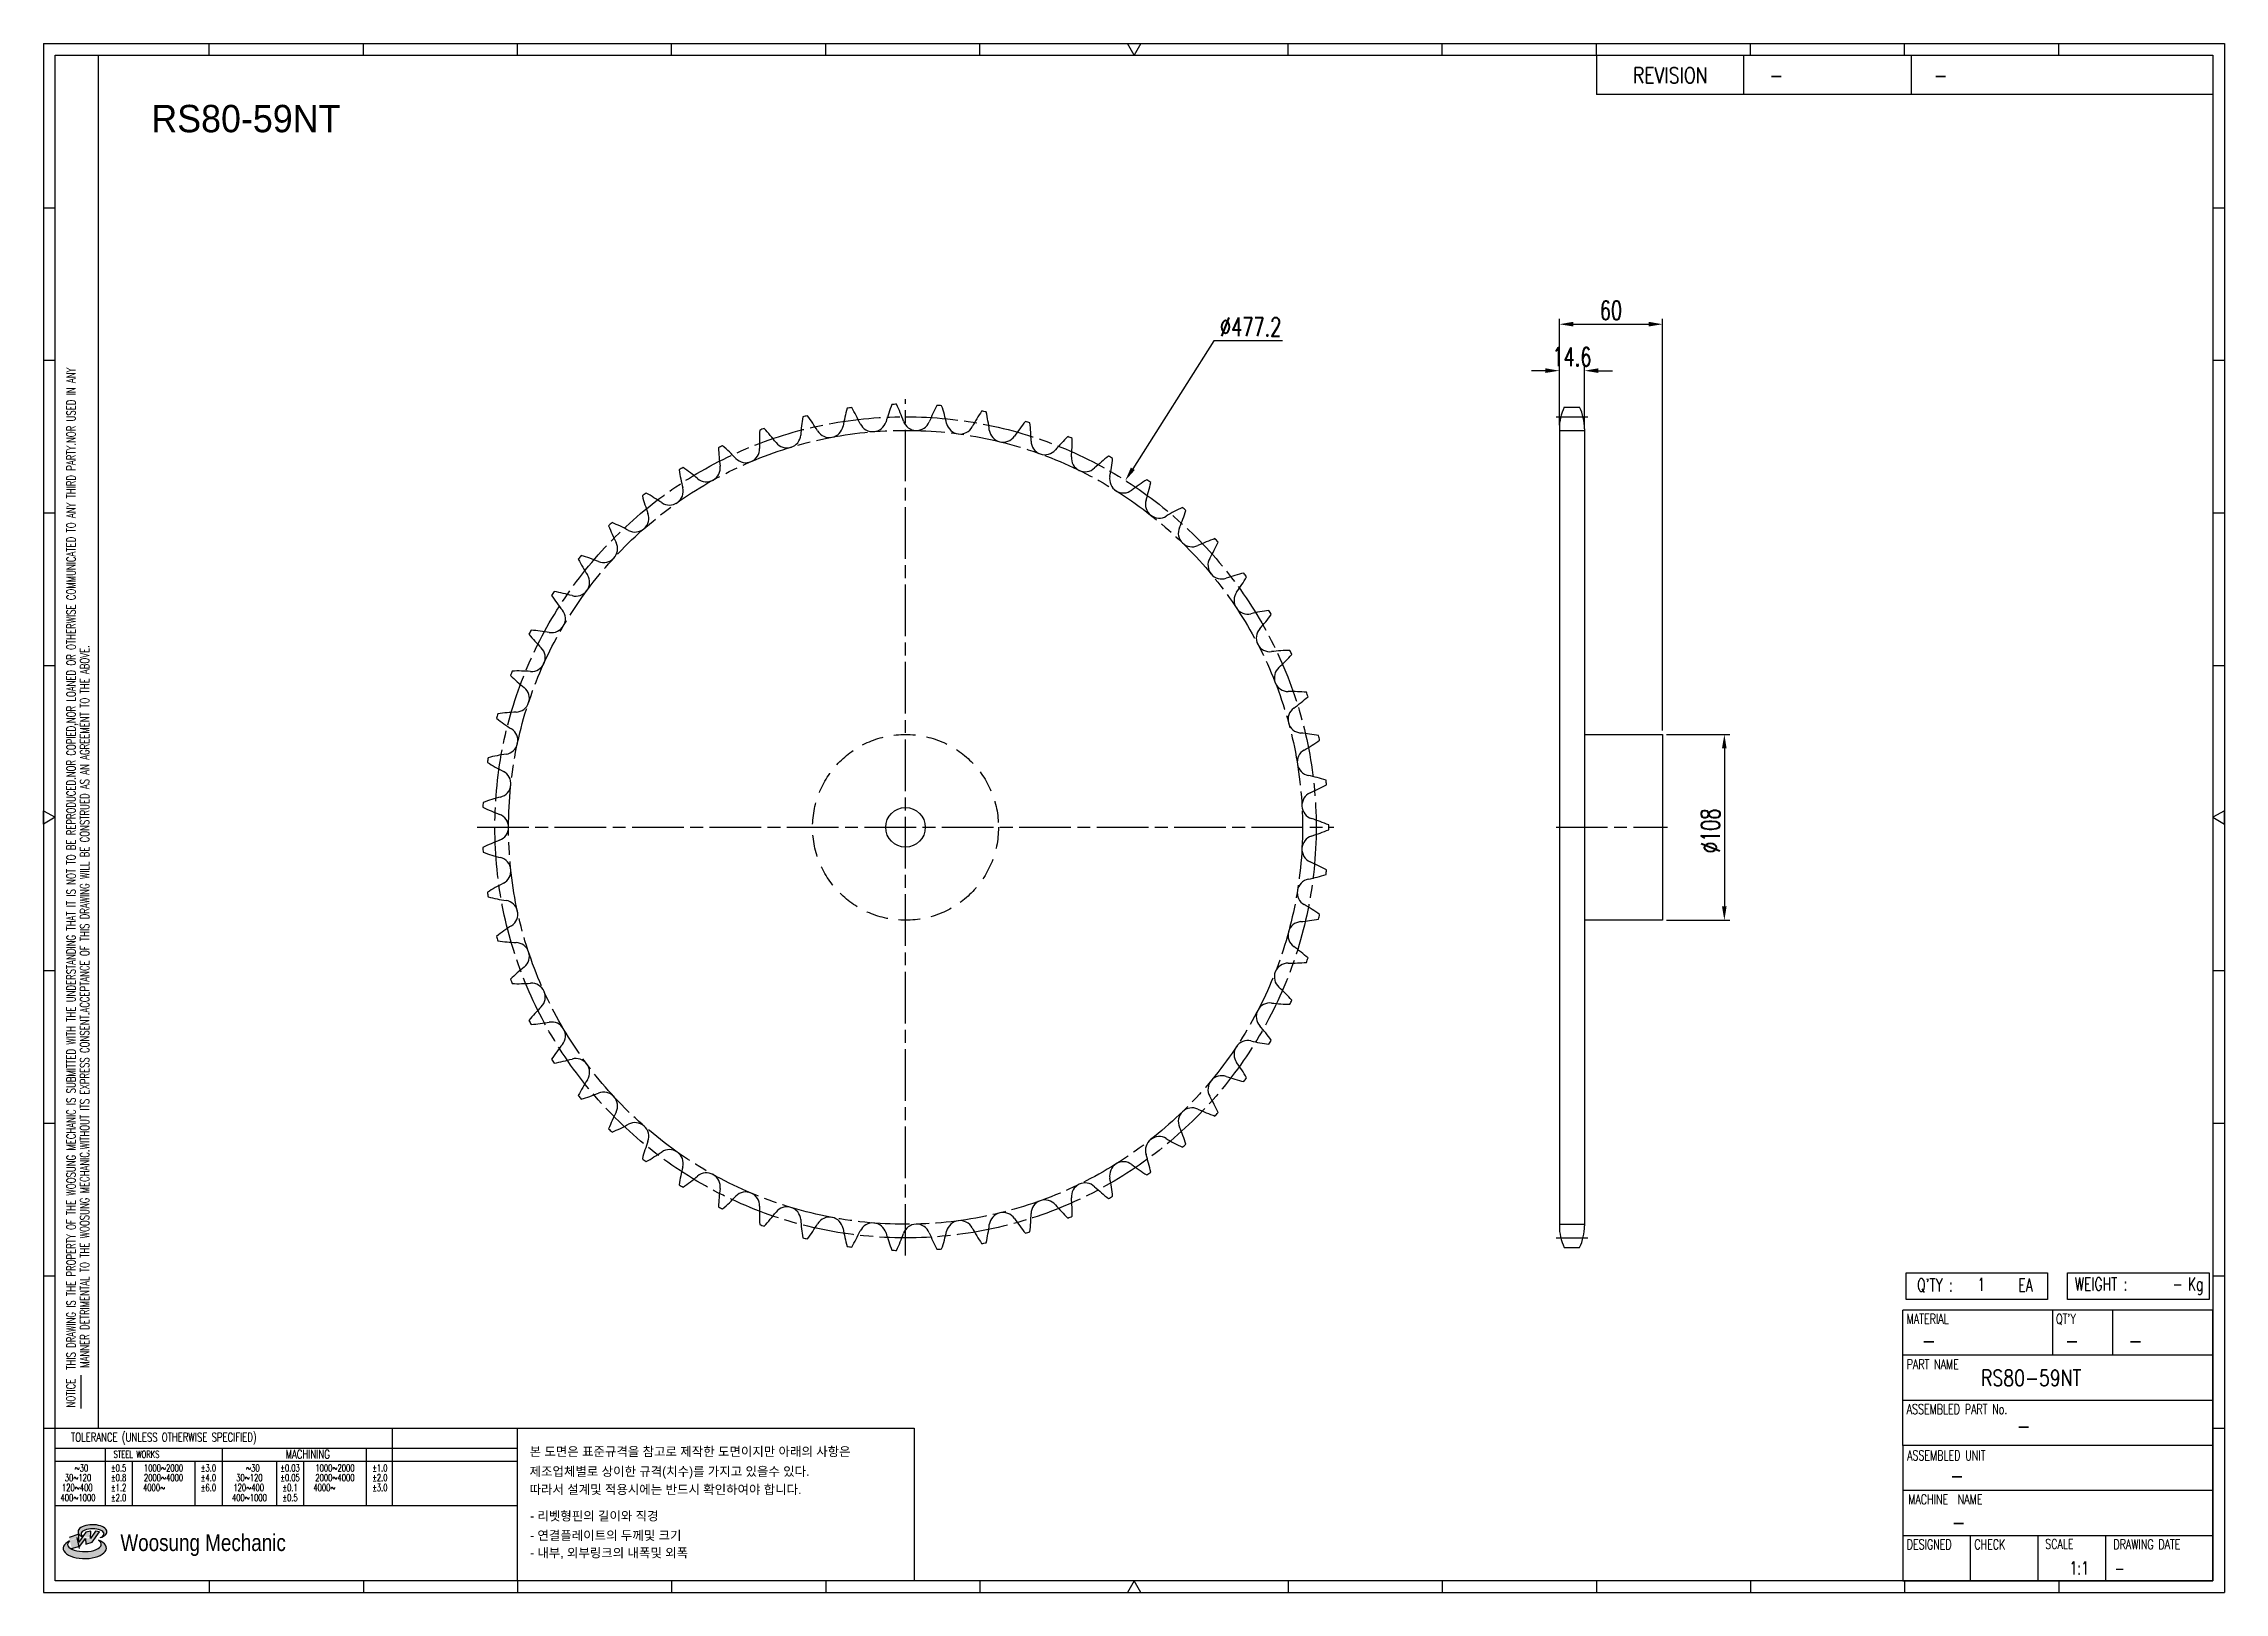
# Model space of a CAD drawing. Header units: millimetres. Extents: x 26814 to 28081, y 33 to 933.
import ezdxf
from ezdxf.enums import TextEntityAlignment as Align

# ---------------------------------------------------------------- set-up
doc = ezdxf.new("R2010")
doc.units = ezdxf.units.MM
for name, pattern in [('AM_ISO08W050', [18, 12, -1.5, 3, -1.5]), ('AM_ISO08W050x2', [9, 6, -0.75, 1.5, -0.75]), ('HIDDEN', [9.525, 6.35, -3.175])]:
    doc.linetypes.add(name, pattern=pattern)
doc.layers.get('Defpoints').update_dxf_attribs({"color": 80})
doc.layers.add('CL2', color=4, linetype='AM_ISO08W050', lineweight=25)
for name, color, linetype in [('HL', 2, 'HIDDEN'), ('LOGO', 7, 'Continuous'), ('S-DIM', 7, 'Continuous'), ('TITLE', 7, 'Continuous')]:
    doc.layers.add(name, color=color, linetype=linetype)
doc.styles.add('HAN', font='ROMANS.shx', dxfattribs={"width": 0.7, "bigfont": 'whgtxt.shx'})
doc.styles.add('HKD_ST2', font='romans.shx', dxfattribs={"width": 0.7, "height": 4, "bigfont": '@extfont2.shx'})
doc.styles.add('HSG', font='SIMPLEX.shx', dxfattribs={"width": 0.7, "bigfont": 'HSG.shx'})
doc.styles.add('MtXpl_', font='Gulim.ttf')
doc.styles.add('SLDTEXTSTYLE4', font='arial.ttf', dxfattribs={"width": 0.8})
doc.dimstyles.new('APP23', dxfattribs={"dimscale": 4.5, "dimtxt": 2.4, "dimasz": 1.8, "dimexe": 0.7, "dimexo": 0.5, "dimgap": 0.6, "dimtad": 1, "dimtoh": 1, "dimdec": 1, "dimrnd": 0.01, "dimzin": 9, "dimdsep": 46, "dimtxsty": 'HSG', "dimcen": 0, "dimclrd": 1, "dimclre": 1, "dimclrt": 256, "dimazin": 2, "dimtp": 1, "dimtm": 1, "dimtfac": 0.5, "dimtdec": 1, "dimtix": 1, "dimtofl": 0, "dimtmove": 0, "dimatfit": 3, "dimfxl": 0, "dimtvp": 1, "dimtolj": 2, "dimlwd": -1, "dimlwe": -1, "dimarcsym": 0})

# ---------------------------------------------------------------- blocks, each defined once
blk = doc.blocks.new('MASTER')
at = {"layer": 'LOGO'}
h = blk.add_hatch(color=10, dxfattribs=at)
h.paths.add_polyline_path([(1.544, 35.177), (1.554, 34.966), (1.779, 35.034), (2.054, 35.422), (1.908, 35.446), (1.728, 35.167), (1.741, 35.439), (1.547, 35.405), (1.292, 35.041), (1.295, 35.33), (0.943, 35.208), (1.03, 34.8), (1.336, 34.885)])
edge = h.paths.add_edge_path()
edge.add_ellipse((1.795, 35.421), major_axis=(-0.53, 0), ratio=0.487785, start_angle=122.36065, end_angle=403.39574)
edge.add_line((1.411, 35.244), (1.419, 35.261))
edge.add_ellipse((1.798, 35.344), major_axis=(-0.423, 0), ratio=0.444396, start_angle=131.58977, end_angle=386.19408, ccw=False)
edge = h.paths.add_edge_path()
edge.add_ellipse((1.512, 34.815), major_axis=(-0.793, 0), ratio=0.480113, start_angle=314.67633, end_angle=590.85213)
edge.add_ellipse((1.501, 34.958), major_axis=(-0.62, 0), ratio=0.43311, start_angle=331.7024, end_angle=574.42495, ccw=False)
at = {"color": 140}
for p, q in [((0, 90.118), (80.15, 90.118)), ((0, 90.118), (0, 33.191)), ((80.15, 90.118), (80.15, 33.191)), ((57.068, 89.693), (57.068, 88.246)), ((62.47, 89.693), (62.47, 88.246)), ((68.635, 89.693), (68.635, 88.246)), ((79.725, 88.246), (57.068, 88.246)), ((68.449, 43.961), (68.449, 44.936)), ((68.449, 44.936), (73.654, 44.936)), ((73.654, 44.936), (73.654, 43.961)), ((74.39, 43.961), (74.39, 44.936)), ((74.39, 44.936), (79.595, 44.936)), ((79.595, 44.936), (79.595, 43.961)), ((68.336, 38.59), (68.336, 43.563)), ((79.725, 43.563), (68.336, 43.563)), ((73.654, 43.961), (68.449, 43.961)), ((73.827, 43.563), (73.827, 41.905)), ((79.595, 43.961), (74.39, 43.961)), ((76.037, 43.563), (76.037, 41.905)), ((79.725, 38.59), (79.725, 43.563)), ((79.725, 41.905), (68.336, 41.905)), ((79.725, 40.248), (68.336, 40.248)), ((68.336, 38.59), (68.336, 33.616)), ((79.725, 38.59), (68.336, 38.59)), ((79.725, 33.616), (79.725, 38.59)), ((79.725, 36.932), (68.336, 36.932)), ((79.725, 35.274), (68.336, 35.274)), ((70.822, 33.616), (70.822, 35.274)), ((73.309, 33.616), (73.309, 35.274)), ((75.796, 33.616), (75.796, 35.274)), ((0, 33.191), (80.15, 33.191)), ((68.336, 33.616), (79.725, 33.616))]:
    blk.add_line(p, q, dxfattribs=at)
for p, q in [((6.089, 89.693), (6.089, 90.118)), ((11.753, 89.693), (11.753, 90.118)), ((17.418, 89.693), (17.418, 90.118)), ((23.082, 89.693), (23.082, 90.118)), ((28.746, 89.693), (28.746, 90.118)), ((34.411, 89.693), (34.411, 90.118)), ((45.739, 89.693), (45.739, 90.118)), ((51.404, 89.693), (51.404, 90.118)), ((57.068, 89.693), (57.068, 90.118)), ((62.732, 89.693), (62.732, 90.118)), ((68.397, 89.693), (68.397, 90.118)), ((74.061, 89.693), (74.061, 90.118)), ((0, 84.085), (0.425, 84.085)), ((79.725, 84.085), (80.15, 84.085)), ((0, 78.478), (0.425, 78.478)), ((79.725, 78.478), (80.15, 78.478)), ((0, 72.87), (0.425, 72.87)), ((79.725, 72.87), (80.15, 72.87)), ((0, 67.262), (0.425, 67.262)), ((79.725, 67.262), (80.15, 67.262)), ((0, 56.047), (0.425, 56.047)), ((79.725, 56.047), (80.15, 56.047)), ((0, 50.439), (0.425, 50.439)), ((79.725, 50.439), (80.15, 50.439)), ((0, 44.832), (0.425, 44.832)), ((79.725, 44.832), (80.15, 44.832)), ((1.377, 39.947), (1.377, 41.174)), ((0, 39.224), (0.425, 39.224)), ((79.725, 39.224), (80.15, 39.224)), ((6.089, 33.616), (6.089, 33.191)), ((11.753, 33.616), (11.753, 33.191)), ((17.418, 33.616), (17.418, 33.191)), ((23.082, 33.616), (23.082, 33.191)), ((28.746, 33.616), (28.746, 33.191)), ((34.411, 33.616), (34.411, 33.191)), ((45.739, 33.616), (45.739, 33.191)), ((51.404, 33.616), (51.404, 33.191)), ((57.068, 33.616), (57.068, 33.191)), ((62.732, 33.616), (62.732, 33.191)), ((68.397, 33.616), (68.397, 33.191)), ((74.061, 33.616), (74.061, 33.191))]:
    blk.add_line(p, q)
at = {"color": 2}
for p, q in [((2.017, 39.224), (2.017, 89.693)), ((0.425, 39.224), (17.418, 39.224)), ((0.425, 38.487), (17.418, 38.487)), ((2.257, 38.487), (2.257, 36.382)), ((6.557, 38.5), (6.557, 36.382)), ((11.857, 38.487), (11.857, 36.382)), ((12.816, 39.224), (12.816, 36.382)), ((17.418, 33.616), (17.418, 39.224)), ((0.425, 38.012), (17.418, 38.012)), ((3.257, 38.012), (3.257, 36.382)), ((5.557, 38.012), (5.557, 36.382)), ((8.557, 38.012), (8.557, 36.382)), ((9.557, 38.026), (9.557, 36.382)), ((0.425, 36.382), (17.418, 36.382))]:
    blk.add_line(p, q, dxfattribs=at)
for points in [[(40.075, 89.693), (39.83, 90.118), (40.32, 90.118)], [(0.425, 61.679), (0, 61.433), (0, 61.924)], [(79.725, 61.679), (80.15, 61.433), (80.15, 61.924)], [(40.075, 33.616), (39.83, 33.191), (40.32, 33.191)]]:
    blk.add_lwpolyline(points, close=True)
at = {"color": 140}
blk.add_lwpolyline([(0.425, 89.693), (79.725, 89.693), (79.725, 33.616), (0.425, 33.616)], close=True, dxfattribs=at)
at = {"layer": 'LOGO'}
for p, q in [((1.295, 35.33), (0.943, 35.208)), ((1.547, 35.405), (1.292, 35.041)), ((1.292, 35.041), (1.295, 35.33)), ((1.741, 35.439), (1.547, 35.405)), ((1.908, 35.446), (1.728, 35.167)), ((1.728, 35.167), (1.741, 35.439)), ((1.779, 35.034), (2.054, 35.422)), ((2.054, 35.422), (1.908, 35.446)), ((1.03, 34.8), (1.336, 34.885)), ((1.224, 35.208), (1.311, 34.8)), ((1.224, 35.208), (1.224, 35.208)), ((1.336, 34.885), (1.544, 35.177)), ((1.419, 35.261), (1.411, 35.244)), ((1.544, 35.177), (1.554, 34.966)), ((1.554, 34.966), (1.779, 35.034))]:
    blk.add_line(p, q, dxfattribs=at)
for centre, major_axis, ratio, start_param, end_param in [((1.795, 35.421), (-0.53, 0), 0.487785, 2.135596, 7.040584), ((1.798, 35.344), (-0.423, 0), 0.444396, 2.296675, 6.740358), ((1.512, 34.815), (-0.793, 0), 0.480113, 5.492138, 10.312315), ((1.501, 34.958), (-0.62, 0), 0.43311, 5.789299, 10.025607)]:
    blk.add_ellipse(centre, major_axis=major_axis, ratio=ratio, start_param=start_param, end_param=end_param, dxfattribs=at)
for s, height, style, width, p in [('REVISION', 0.5806, 'HAN', 0.8, (58.415, 88.664)), ('-', 0.581, 'HAN', 0.8, (63.426, 88.664)), ('-', 0.581, 'HAN', 0.8, (69.468, 88.664)), ("Q'TY : ", 0.4746, 'HKD_ST2', 0.7, (68.857, 44.253)), ('1', 0.475, 'HKD_ST2', 0.7, (71.071, 44.275)), ('EA', 0.4746, 'HKD_ST2', 0.7, (72.578, 44.253)), ('WEIGHT : ', 0.4746, 'HKD_ST2', 0.7, (74.65, 44.286)), ('Kg', 0.4746, 'HKD_ST2', 0.7, (78.807, 44.286)), ('-', 0.581, 'HAN', 0.8, (69.029, 42.157)), ('-', 0.581, 'HAN', 0.8, (74.289, 42.157)), ('-', 0.581, 'HAN', 0.8, (76.623, 42.157)), ('-', 0.581, 'HAN', 0.8, (72.515, 39.013)), ('-', 0.581, 'HAN', 0.8, (70.067, 37.189)), ('-', 0.581, 'HAN', 0.8, (70.126, 35.48)), ('1:1', 0.4746, 'HKD_ST2', 0.7, (74.458, 33.848)), ('-', 0.475, 'HKD_ST2', 0.7, (76.112, 33.837))]:
    blk.add_text(s, height=height, dxfattribs=dict(style=style, width=width)).set_placement(p)
at = {"color": 6, "style": 'HKD_ST2', "width": 0.7}
for s, p in [(' THIS DRAWING IS THE PROPERTY OF THE WOOSUNG MECHANIC IS SUBMITTED WITH THE UNDERSTANDING THAT IT IS NOT TO BE REPRODUCED.NOR COPIED,NOR LOANED OR OTHERWISE COMMUNICATED TO ANY THIRD PARTY.NOR USED IN ANY', (1.173, 41.217)), ('MANNER DETRIMENTAL TO THE WOOSUNG MECHANIC.WITHOUT ITS EXPRESS CONSENT.ACCEPTANCE OF THIS DRAWING WILL BE CONSTRUED AS AN AGREEMENT TO THE ABOVE.', (1.672, 41.447))]:
    blk.add_text(s, height=0.326266, rotation=90, dxfattribs=at).set_placement(p)
at = {"style": 'HKD_ST2', "width": 0.7}
blk.add_text('-', height=0.475, dxfattribs=at).set_placement((78.613, 44.286), align=Align.RIGHT)
at = {"color": 254, "style": 'HKD_ST2', "width": 0.7}
for s, height, p in [('MATERIAL', 0.3651, (68.474, 43.425)), ("QT'Y", 0.3651, (73.965, 43.425)), ('PART NAME', 0.3651, (68.474, 41.756)), ('ASSEMBLED PART No.', 0.36511, (68.474, 40.109)), ('ASSEMBLED UNIT', 0.36511, (68.49, 38.408)), ('MACHINE  NAME', 0.36511, (68.532, 36.794)), ('DESIGNED', 0.3651, (68.474, 35.136)), ('CHECK', 0.3651, (70.961, 35.136)), ('SCALE', 0.3651, (73.566, 35.153)), ('DRAWING DATE', 0.36511, (76.071, 35.141))]:
    blk.add_text(s, height=height, dxfattribs=at).set_placement(p, align=Align.TOP_LEFT)
at = {"style": 'HKD_ST2', "width": 0.7}
blk.add_text('NOTICE', height=0.3263, rotation=90, dxfattribs=at).set_placement((1.163, 39.988))
blk.add_text('TOLERANCE (UNLESS OTHERWISE SPECIFIED)', height=0.32627, dxfattribs=at).set_placement((4.417, 38.896), align=Align.MIDDLE_CENTER)
at = {"color": 4, "style": 'HKD_ST2', "width": 0.7}
for s, height, p in [('%%12630', 0.261, (1.389, 37.762)), ('1000%%1262000', 0.26101, (4.407, 37.762)), ('%%12630', 0.261, (7.689, 37.762)), ('1000%%1262000', 0.26101, (10.707, 37.762)), ('120%%126400', 0.26101, (1.237, 37.045)), ('30%%126120', 0.261, (1.263, 37.411)), ('4000%%126', 0.261, (4.061, 37.045)), ('2000%%1264000', 0.26101, (4.407, 37.411)), ('120%%126400', 0.26101, (7.537, 37.045)), ('30%%126120', 0.261, (7.563, 37.411)), ('4000%%126', 0.261, (10.321, 37.045)), ('2000%%1264000', 0.26101, (10.707, 37.411)), ('400%%1261000', 0.26101, (1.263, 36.67)), ('400%%1261000', 0.26101, (7.563, 36.67))]:
    blk.add_text(s, height=height, dxfattribs=at).set_placement(p, align=Align.MIDDLE_CENTER)
for s, height, p in [('%%P0.5', 0.261, (2.757, 37.762)), ('STEEL WORKS', 0.26101, (3.416, 38.268)), ('%%P3.0', 0.261, (6.057, 37.762)), ('%%P0.03', 0.261, (9.057, 37.762)), ('MACHINING', 0.3263, (9.707, 38.27)), ('%%P1.0', 0.261, (12.357, 37.762)), ('%%P0.8', 0.261, (2.757, 37.411)), ('%%P1.2', 0.261, (2.757, 37.045)), ('%%P4.0', 0.261, (6.057, 37.411)), ('%%P6.0', 0.261, (6.057, 37.045)), ('%%P0.05', 0.261, (9.057, 37.411)), ('%%P0.1', 0.261, (9.057, 37.045)), ('%%P2.0', 0.261, (12.357, 37.411)), ('%%P3.0', 0.261, (12.357, 37.045)), ('%%P2.0', 0.261, (2.757, 36.67)), ('%%P0.5', 0.261, (9.057, 36.67))]:
    blk.add_text(s, height=height, dxfattribs=at).set_placement(p, align=Align.MIDDLE)
at = {"color": 1, "style": 'SLDTEXTSTYLE4', "width": 0.8}
blk.add_text('Woosung Mechanic', height=0.61957, dxfattribs=at).set_placement((2.822, 34.711))
blk = doc.blocks.new('*D3')
at = {"layer": 'Defpoints', "color": 0, "transparency": 16777216}
for p in [(27709.6, 742.6), (27695, 708.8), (27709.6, 707.9)]:
    blk.add_point(p, dxfattribs=at)
at = {"layer": 'S-DIM', "color": 1, "transparency": 16777216}
for p, q in [((27686.9, 742.6), (27678.8, 742.6)), ((27695, 711), (27695, 745.8)), ((27709.6, 710.2), (27709.6, 745.8)), ((27717.7, 742.6), (27725.8, 742.6))]:
    blk.add_line(p, q, dxfattribs=at)
for points in [[(27686.9, 744), (27686.9, 741.3), (27695, 742.6)], [(27717.7, 744), (27717.7, 741.3), (27709.6, 742.6)]]:
    blk.add_solid(points, dxfattribs=at)
at = {"layer": 'S-DIM', "transparency": 16777216, "insert": (27702.3, 750.7), "char_height": 10.8, "attachment_point": 5, "style": 'HSG'}
blk.add_mtext('\\A2;14.6', dxfattribs=at)
blk = doc.blocks.new('*D4')
at = {"layer": 'Defpoints', "color": 0, "transparency": 16777216}
for p in [(27755, 769.6), (27695, 708.8), (27755, 531.2)]:
    blk.add_point(p, dxfattribs=at)
at = {"layer": 'S-DIM', "color": 1, "transparency": 16777216}
for p, q in [((27695, 711), (27695, 772.8)), ((27703.1, 769.6), (27746.9, 769.6)), ((27755, 533.5), (27755, 772.8))]:
    blk.add_line(p, q, dxfattribs=at)
for points in [[(27703.1, 771), (27703.1, 768.3), (27695, 769.6)], [(27746.9, 771), (27746.9, 768.3), (27755, 769.6)]]:
    blk.add_solid(points, dxfattribs=at)
at = {"layer": 'S-DIM', "transparency": 16777216, "insert": (27725, 777.7), "char_height": 10.8, "attachment_point": 5, "style": 'HSG'}
blk.add_mtext('\\A2;60', dxfattribs=at)
blk = doc.blocks.new('*D5')
at = {"layer": 'Defpoints', "color": 0, "transparency": 16777216}
for p in [(27442.8, 678.8), (27187.3, 275.7)]:
    blk.add_point(p, dxfattribs=at)
at = {"layer": 'S-DIM', "color": 1, "transparency": 16777216}
for p, q in [((27494.3, 760), (27447.2, 685.6)), ((27534.1, 760), (27494.3, 760))]:
    blk.add_line(p, q, dxfattribs=at)
blk.add_solid([(27446, 686.3), (27448.3, 684.9), (27442.8, 678.8)], dxfattribs=at)
at = {"layer": 'S-DIM', "transparency": 16777216, "insert": (27515.6, 768.1), "char_height": 10.8, "attachment_point": 5, "style": 'HSG'}
blk.add_mtext('\\A2;∅477.2', dxfattribs=at)
blk = doc.blocks.new('*D2')
at = {"layer": 'Defpoints', "color": 0, "transparency": 16777216}
for p in [(27755, 531.2), (27755, 423.2), (27790.9, 423.2)]:
    blk.add_point(p, dxfattribs=at)
at = {"layer": 'S-DIM', "color": 1, "transparency": 16777216}
for p, q in [((27757.3, 531.2), (27794, 531.2)), ((27790.9, 523.1), (27790.9, 431.3)), ((27757.3, 423.2), (27794, 423.2))]:
    blk.add_line(p, q, dxfattribs=at)
for points in [[(27789.5, 523.1), (27792.2, 523.1), (27790.9, 531.2)], [(27789.5, 431.3), (27792.2, 431.3), (27790.9, 423.2)]]:
    blk.add_solid(points, dxfattribs=at)
at = {"layer": 'S-DIM', "transparency": 16777216, "insert": (27782.8, 475.2), "char_height": 10.8, "attachment_point": 5, "rotation": 90, "style": 'HSG'}
blk.add_mtext('\\A2;%%c108', dxfattribs=at)

msp = doc.modelspace()

# ---------------------------------------------------------------- linework, layer by layer
for p, q in [((27697.8, 721.46), (27706.8, 721.46)), ((27695, 708.76), (27695, 245.7)), ((27709.6, 708.76), (27709.6, 245.7)), ((27709.6, 531.23), (27755, 531.23)), ((27755, 531.23), (27755, 423.23)), ((27755, 423.23), (27709.6, 423.23)), ((27697.8, 233), (27706.8, 233))]:
    msp.add_line(p, q)
at = {"color": 140}
msp.add_lwpolyline([(27089.59, 128), (27320.11, 128), (27320.11, 39.33), (27089.59, 39.33)], close=True, dxfattribs=at)
msp.add_circle((27315.06, 477.23), 11.5)
for centre, radius, start, end in [((27415.35, 680.53), 116.24, 158.56736, 163.81356), ((27315.06, 477.23), 245.9, 91.20678, 91.84407), ((27204.1, 674.9), 116.24, 19.23729, 24.48348), ((27436.4, 668.72), 116.24, 152.46567, 157.71186), ((27315.06, 477.23), 245.9, 85.10509, 85.74237), ((27370.11, 697.14), 116.24, 170.77075, 176.01695), ((27315.06, 477.23), 245.9, 103.41017, 104.04746), ((27164.82, 646.98), 116.24, 31.44068, 36.68687), ((27270.84, 711.8), 8.02, 211.44068, 349.91525), ((27393.18, 690.04), 116.24, 164.66906, 169.91525), ((27315.06, 477.23), 245.9, 97.30848, 97.94576), ((27183.71, 661.99), 116.24, 25.33898, 30.58518), ((27296.02, 715.17), 8.02, 205.33898, 343.81356), ((27321.42, 715.85), 8.02, 199.23729, 337.71186), ((27225.74, 685.58), 116.24, 13.13559, 18.38179), ((27346.75, 713.82), 8.02, 193.13559, 331.61017), ((27456.06, 654.74), 116.24, 146.36397, 151.61017), ((27315.06, 477.23), 245.9, 79.00339, 79.64068), ((27248.39, 693.89), 116.24, 7.0339, 12.28009), ((27474.13, 638.74), 116.24, 140.26228, 145.50847), ((27315.06, 477.23), 245.9, 72.9017, 73.53898), ((27271.8, 699.75), 116.24, 0.9322, 6.1784), ((27725.2, 708.76), 30.2, 155.13196, 180), ((27679.4, 708.76), 30.2, 0, 24.86804), ((27315.06, 477.23), 245.9, 115.61356, 116.25085), ((27322.39, 703.8), 116.24, 182.97414, 188.22034), ((27132.33, 611.39), 116.24, 43.64407, 48.89026), ((27222.25, 697.15), 8.02, 223.64407, 2.11864), ((27346.43, 701.74), 116.24, 176.87245, 182.11864), ((27315.06, 477.23), 245.9, 109.51187, 110.14915), ((27147.63, 630.05), 116.24, 37.54237, 42.78857), ((27246.15, 705.77), 8.02, 217.54237, 356.01695), ((27371.71, 709.11), 8.02, 187.0339, 325.50847), ((27396.04, 701.78), 8.02, 180.9322, 319.40678), ((27490.4, 620.92), 116.24, 134.16058, 139.40678), ((27315.06, 477.23), 245.9, 66.8, 67.43729), ((27295.7, 703.09), 116.24, 354.83051, 0.0767), ((27315.06, 477.23), 245.9, 121.71525, 122.35254), ((27298.26, 703.3), 116.24, 189.07584, 194.32203), ((27119.11, 591.2), 116.24, 49.74576, 54.99196), ((27199.4, 686.04), 8.02, 229.74576, 8.22034), ((27419.45, 691.9), 8.02, 174.83051, 313.30508), ((27504.68, 601.47), 116.24, 128.05889, 133.30508), ((27315.06, 477.23), 245.9, 60.69831, 61.33559), ((27319.81, 703.87), 116.24, 348.72881, 353.97501), ((27177.86, 672.56), 8.02, 235.84746, 14.32203), ((27441.68, 679.58), 8.02, 168.72881, 307.20339), ((27516.81, 580.61), 116.24, 121.9572, 127.20339), ((27343.88, 702.08), 116.24, 342.62712, 347.87331), ((27315.06, 477.23), 245.9, 54.59661, 55.2339), ((27157.88, 656.87), 8.02, 241.94915, 20.42373), ((27315.06, 477.23), 245.9, 127.81695, 128.45424), ((27274.33, 700.23), 116.24, 195.17753, 200.42373), ((27108.1, 569.73), 116.24, 55.84746, 61.09365), ((27462.47, 664.98), 8.02, 162.62712, 301.10169), ((27526.66, 558.58), 116.24, 115.8555, 121.10169), ((27367.61, 697.75), 116.24, 336.52542, 341.77162), ((27315.06, 477.23), 245.9, 48.49492, 49.1322), ((27315.06, 477.23), 245.9, 133.91864, 134.55593), ((27250.85, 694.64), 116.24, 201.27923, 206.52542), ((27099.44, 547.2), 116.24, 61.94915, 67.19535), ((27481.59, 648.25), 8.02, 156.52542, 295), ((27315.06, 477.23), 245.9, 140.02034, 140.65763), ((27093.23, 523.89), 116.24, 68.05085, 73.29704), ((27139.67, 639.14), 8.02, 248.05085, 26.52542), ((27534.11, 535.63), 116.24, 109.75381, 115), ((27390.76, 690.91), 116.24, 330.42373, 335.66992), ((27315.06, 477.23), 245.9, 42.39322, 43.03051), ((27123.46, 619.58), 8.02, 254.15254, 32.62712), ((27228.11, 686.58), 116.24, 207.38092, 212.62712), ((27498.83, 629.58), 8.02, 150.42373, 288.89831), ((27539.07, 512.02), 116.24, 103.65211, 108.89831), ((27413.04, 681.66), 116.24, 324.32203, 329.56823), ((27315.06, 477.23), 245.9, 36.29153, 36.92881), ((27315.06, 477.23), 245.9, 146.12203, 146.75932), ((27206.35, 676.15), 116.24, 213.48262, 218.72881), ((27089.52, 500.04), 116.24, 74.15254, 79.39874), ((27513.98, 609.18), 8.02, 144.32203, 282.79661), ((27109.41, 598.41), 8.02, 260.25424, 38.72881), ((27541.5, 488.01), 116.24, 97.55042, 102.79661), ((27434.21, 670.08), 116.24, 318.22034, 323.46653), ((27315.06, 477.23), 245.9, 30.18983, 30.82712), ((27315.06, 477.23), 245.9, 152.22373, 152.86102), ((27185.82, 663.47), 116.24, 219.58431, 224.83051), ((27088.38, 475.94), 116.24, 80.25424, 85.50043), ((27526.88, 587.29), 8.02, 138.22034, 276.69492), ((27097.69, 575.86), 8.02, 266.35593, 44.83051), ((27541.36, 463.88), 116.24, 91.44872, 96.69492), ((27454.04, 656.33), 116.24, 312.11864, 317.36484), ((27315.06, 477.23), 245.9, 24.08814, 24.72542), ((27315.06, 477.23), 245.9, 158.32542, 158.96271), ((27166.76, 648.68), 116.24, 225.68601, 230.9322), ((27089.8, 451.85), 116.24, 86.35593, 91.60213), ((27088.44, 552.2), 8.02, 272.45763, 50.9322), ((27537.38, 564.15), 8.02, 132.11864, 270.59322), ((27545.36, 540.03), 8.02, 126.01695, 264.49153), ((27538.66, 439.9), 116.24, 85.34703, 90.59322), ((27472.29, 640.54), 116.24, 306.01695, 311.26314), ((27315.06, 477.23), 245.9, 17.98644, 18.62373), ((27315.06, 477.23), 245.9, 164.42712, 165.06441), ((27149.37, 631.94), 116.24, 231.7877, 237.0339), ((27093.77, 428.05), 116.24, 92.45763, 97.70382), ((27081.76, 527.69), 8.02, 278.55932, 57.0339), ((27100.25, 404.81), 116.24, 98.55932, 103.80552), ((27550.73, 515.2), 8.02, 119.91525, 258.38983), ((27533.43, 416.34), 116.24, 79.24533, 84.49153), ((27488.76, 622.9), 116.24, 299.91525, 305.16145), ((27315.06, 477.23), 245.9, 11.88475, 12.52203), ((27315.06, 477.23), 245.9, 170.52881, 171.1661), ((27133.87, 613.45), 116.24, 237.8894, 243.13559), ((27077.72, 502.6), 8.02, 284.66102, 63.13559), ((27525.72, 393.48), 116.24, 73.14364, 78.38983), ((27109.17, 382.39), 116.24, 104.66102, 109.90721), ((27553.43, 489.93), 8.02, 113.81356, 252.28814), ((27503.26, 603.61), 116.24, 293.81356, 299.05975), ((27315.06, 477.23), 245.9, 5.78305, 6.42034), ((27315.06, 477.23), 245.9, 176.63051, 177.2678), ((27120.41, 593.42), 116.24, 243.99109, 249.23729), ((27076.36, 477.23), 8.02, 290.76271, 69.23729), ((27515.62, 371.56), 116.24, 67.04194, 72.28814), ((27120.41, 361.04), 116.24, 110.76271, 116.00891), ((27553.43, 464.52), 8.02, 107.71186, 246.18644), ((27515.62, 582.9), 116.24, 287.71186, 292.95806), ((27315.06, 477.23), 245.9, 359.68136, 0.31864), ((27315.06, 477.23), 245.9, 182.7322, 183.36949), ((27109.17, 572.07), 116.24, 250.09279, 255.33898), ((27077.72, 451.86), 8.02, 296.86441, 75.33898), ((27503.26, 350.84), 116.24, 60.94025, 66.18644), ((27133.87, 341.01), 116.24, 116.86441, 122.1106), ((27550.73, 439.26), 8.02, 101.61017, 240.08475), ((27525.72, 560.98), 116.24, 281.61017, 286.85636), ((27315.06, 477.23), 245.9, 353.57966, 354.21695), ((27315.06, 477.23), 245.9, 188.8339, 189.47119), ((27100.25, 549.65), 116.24, 256.19448, 261.44068), ((27081.76, 426.77), 8.02, 302.9661, 81.44068), ((27488.76, 331.56), 116.24, 54.83855, 60.08475), ((27149.37, 322.52), 116.24, 122.9661, 128.2123), ((27545.36, 414.43), 8.02, 95.50847, 233.98305), ((27533.43, 538.11), 116.24, 275.50847, 280.75467), ((27315.06, 477.23), 245.9, 347.47797, 348.11525), ((27315.06, 477.23), 245.9, 194.93559, 195.57288), ((27093.77, 526.4), 116.24, 262.29618, 267.54237), ((27088.44, 402.26), 8.02, 309.0678, 87.54237), ((27472.29, 313.92), 116.24, 48.73686, 53.98305), ((27166.76, 305.78), 116.24, 129.0678, 134.31399), ((27537.38, 390.3), 8.02, 89.40678, 227.88136), ((27538.66, 514.56), 116.24, 269.40678, 274.65297), ((27315.06, 477.23), 245.9, 341.37627, 342.01356), ((27315.06, 477.23), 245.9, 201.03729, 201.67458), ((27089.8, 502.6), 116.24, 268.39787, 273.64407), ((27097.69, 378.59), 8.02, 315.16949, 93.64407), ((27454.04, 298.13), 116.24, 42.63516, 47.88136), ((27185.82, 290.99), 116.24, 135.16949, 140.41569), ((27526.88, 367.17), 8.02, 83.30508, 221.77966), ((27541.36, 490.58), 116.24, 263.30508, 268.55128), ((27315.06, 477.23), 245.9, 335.27458, 335.91186), ((27315.06, 477.23), 245.9, 207.13898, 207.77627), ((27088.38, 478.52), 116.24, 274.49957, 279.74576), ((27109.41, 356.05), 8.02, 321.27119, 99.74576), ((27434.21, 284.37), 116.24, 36.53347, 41.77966), ((27206.35, 278.31), 116.24, 141.27119, 146.51738), ((27315.06, 477.23), 245.9, 213.24068, 213.87797), ((27089.52, 454.41), 116.24, 280.60126, 285.84746), ((27123.46, 334.87), 8.02, 327.37288, 105.84746), ((27513.98, 345.27), 8.02, 77.20339, 215.67797), ((27541.5, 466.45), 116.24, 257.20339, 262.44958), ((27315.06, 477.23), 245.9, 329.17288, 329.81017), ((27228.11, 267.88), 116.24, 147.37288, 152.61908), ((27498.83, 324.88), 8.02, 71.10169, 209.57627), ((27539.07, 442.44), 116.24, 251.10169, 256.34789), ((27413.04, 272.8), 116.24, 30.43177, 35.67797), ((27315.06, 477.23), 245.9, 323.07119, 323.70847), ((27315.06, 477.23), 245.9, 219.34237, 219.97966), ((27093.23, 430.57), 116.24, 286.70296, 291.94915), ((27139.67, 315.31), 8.02, 333.47458, 111.94915), ((27390.76, 263.55), 116.24, 24.33008, 29.57627), ((27250.85, 259.82), 116.24, 153.47458, 158.72077), ((27099.44, 407.25), 116.24, 292.80465, 298.05085), ((27157.88, 297.59), 8.02, 339.57627, 118.05085), ((27481.59, 306.21), 8.02, 65, 203.47458), ((27534.11, 418.83), 116.24, 245, 250.24619), ((27315.06, 477.23), 245.9, 316.96949, 317.60678), ((27315.06, 477.23), 245.9, 225.44407, 226.08136), ((27274.33, 254.23), 116.24, 159.57627, 164.82247), ((27462.47, 289.48), 8.02, 58.89831, 197.37288), ((27526.66, 395.88), 116.24, 238.89831, 244.1445), ((27367.61, 256.71), 116.24, 18.22838, 23.47458), ((27315.06, 477.23), 245.9, 310.8678, 311.50508), ((27315.06, 477.23), 245.9, 231.54576, 232.18305), ((27108.1, 384.73), 116.24, 298.90635, 304.15254), ((27177.86, 281.9), 8.02, 345.67797, 124.15254), ((27298.26, 251.16), 116.24, 165.67797, 170.92416), ((27441.68, 274.87), 8.02, 52.79661, 191.27119), ((27516.81, 373.85), 116.24, 232.79661, 238.0428), ((27343.88, 252.37), 116.24, 12.12669, 17.37288), ((27315.06, 477.23), 245.9, 237.64746, 238.28475), ((27119.11, 363.26), 116.24, 305.00804, 310.25424), ((27199.4, 268.42), 8.02, 351.77966, 130.25424), ((27322.39, 250.65), 116.24, 171.77966, 177.02586), ((27419.45, 262.56), 8.02, 46.69492, 185.16949), ((27504.68, 352.99), 116.24, 226.69492, 231.94111), ((27319.81, 250.59), 116.24, 6.02499, 11.27119), ((27315.06, 477.23), 245.9, 304.7661, 305.40339), ((27315.06, 477.23), 245.9, 243.74915, 244.38644), ((27132.33, 343.07), 116.24, 311.10974, 316.35593), ((27222.25, 257.31), 8.02, 357.88136, 136.35593), ((27346.43, 252.72), 116.24, 177.88136, 183.12755), ((27147.63, 324.41), 116.24, 317.21143, 322.45763), ((27246.15, 248.69), 8.02, 3.98305, 142.45763), ((27396.04, 252.68), 8.02, 40.59322, 179.0678), ((27490.4, 333.54), 116.24, 220.59322, 225.83942), ((27295.7, 251.37), 116.24, 359.9233, 5.16949), ((27315.06, 477.23), 245.9, 298.66441, 299.30169), ((27315.06, 477.23), 245.9, 249.85085, 250.48813), ((27370.11, 257.32), 116.24, 183.98305, 189.22925), ((27164.82, 307.48), 116.24, 323.31313, 328.55932), ((27270.84, 242.66), 8.02, 10.08475, 148.55932), ((27393.18, 264.42), 116.24, 190.08475, 195.33094), ((27183.71, 292.47), 116.24, 329.41482, 334.66102), ((27296.02, 239.29), 8.02, 16.18644, 154.66102), ((27415.35, 273.93), 116.24, 196.18644, 201.43264), ((27204.1, 279.55), 116.24, 335.51652, 340.76271), ((27321.42, 238.61), 8.02, 22.28814, 160.76271), ((27436.4, 285.74), 116.24, 202.28814, 207.53433), ((27225.74, 268.88), 116.24, 341.61821, 346.86441), ((27346.75, 240.64), 8.02, 28.38983, 166.86441), ((27456.06, 299.72), 116.24, 208.38983, 213.63603), ((27248.39, 260.56), 116.24, 347.71991, 352.9661), ((27371.71, 245.35), 8.02, 34.49153, 172.9661), ((27474.13, 315.71), 116.24, 214.49153, 219.73772), ((27315.06, 477.23), 245.9, 286.46102, 287.0983), ((27271.8, 254.7), 116.24, 353.8216, 359.0678), ((27315.06, 477.23), 245.9, 292.56271, 293.2), ((27725.2, 245.7), 30.2, 180, 204.86804), ((27679.4, 245.7), 30.2, 335.13196, 0), ((27315.06, 477.23), 245.9, 255.95254, 256.58983), ((27315.06, 477.23), 245.9, 262.05424, 262.69152), ((27315.06, 477.23), 245.9, 268.15593, 268.79322), ((27315.06, 477.23), 245.9, 274.25763, 274.89491), ((27315.06, 477.23), 245.9, 280.35932, 280.99661)]:
    msp.add_arc(centre, radius, start, end)
at = {"layer": 'CL2', "linetype": 'AM_ISO08W050x2', "ltscale": 5}
for p, q in [((27315.06, 228.32), (27315.06, 726.13)), ((27693.06, 715.85), (27711.54, 715.85)), ((27695, 707.91), (27709.6, 707.91)), ((27066.16, 477.23), (27563.97, 477.23)), ((27693.06, 477.23), (27757.81, 477.23)), ((27695, 246.55), (27709.6, 246.55)), ((27693.06, 238.61), (27711.54, 238.61))]:
    msp.add_line(p, q, dxfattribs=at)
for radius in [238.62, 230.68]:
    msp.add_circle((27315.06, 477.23), radius, dxfattribs=at)
at = {"layer": 'HL', "ltscale": 2}
msp.add_circle((27315.06, 477.23), 54, dxfattribs=at)

# ---------------------------------------------------------------- block references
at = {"color": 140, "xscale": 15.81103464176613, "yscale": 15.81103464176613, "zscale": 15.81103464176613}
msp.add_blockref('MASTER', (26814.2, -492.17), dxfattribs=at)

# ---------------------------------------------------------------- texts
at = {"style": 'HAN', "width": 0.8}
msp.add_text('RS80-59NT', height=9.18, dxfattribs=at).set_placement((27940.06, 152.69))
at = {"color": 140, "style": 'MtXpl_'}
for s, p in [('본 도면은 표준규격을 참고로 제작한 도면이지만 아래의 사항은', (27096.6, 111.84)), ('제조업체별로 상이한 규격(치수)를 가지고 있을수 있다.', (27096.6, 100.31)), ('따라서 설계및 적용시에는 반드시 확인하여야 합니다.', (27096.6, 89.79)), ('- 리벳형핀의 길이와 직경', (27096.89, 74.39)), ('- 연결플레이트의 두께및 크기', (27096.89, 63.1)), ('- 내부, 외부링크의 내폭및 외폭', (27096.89, 52.97))]:
    msp.add_text(s, height=5.3037, dxfattribs=at).set_placement(p)
at = {"layer": 'TITLE', "color": 254, "style": 'MtXpl_'}
msp.add_text('RS80-59NT', height=15.911, dxfattribs=at).set_placement((26876.8, 881.17))

# ---------------------------------------------------------------- dimensions: what is measured, and where the dimension line sits
at = {"layer": 'S-DIM'}
dim = msp.add_diameter_dim_2p(p1=(27187.29, 275.7), p2=(27442.84, 678.76), dimstyle='APP23', dxfattribs=at)
dim.commit()
dim.dimension.update_dxf_attribs({"geometry": '*D5', "text_midpoint": (27515.56, 759.96), "dimtype": 131})
dim = msp.add_linear_dim(base=(27755, 769.6), p1=(27695, 708.76), p2=(27755, 531.23), dimstyle='APP23', dxfattribs=at)
dim.commit()
dim.dimension.update_dxf_attribs({"geometry": '*D4', "text_midpoint": (27725, 777.7)})
dim = msp.add_linear_dim(base=(27709.6, 742.6), p1=(27695, 708.76), p2=(27709.6, 707.91), dimstyle='APP23', dxfattribs=at)
dim.commit()
dim.dimension.update_dxf_attribs({"geometry": '*D3', "text_midpoint": (27702.3, 742.6), "dimtype": 128})
dim = msp.add_linear_dim(base=(27790.88, 423.23), p1=(27755, 531.23), p2=(27755, 423.23), angle=90, text='%%c<>', dimstyle='APP23', dxfattribs=at)
dim.commit()
dim.dimension.update_dxf_attribs({"geometry": '*D2', "text_midpoint": (27790.88, 475.19), "dimtype": 128})

doc.saveas('drawing.dxf')
